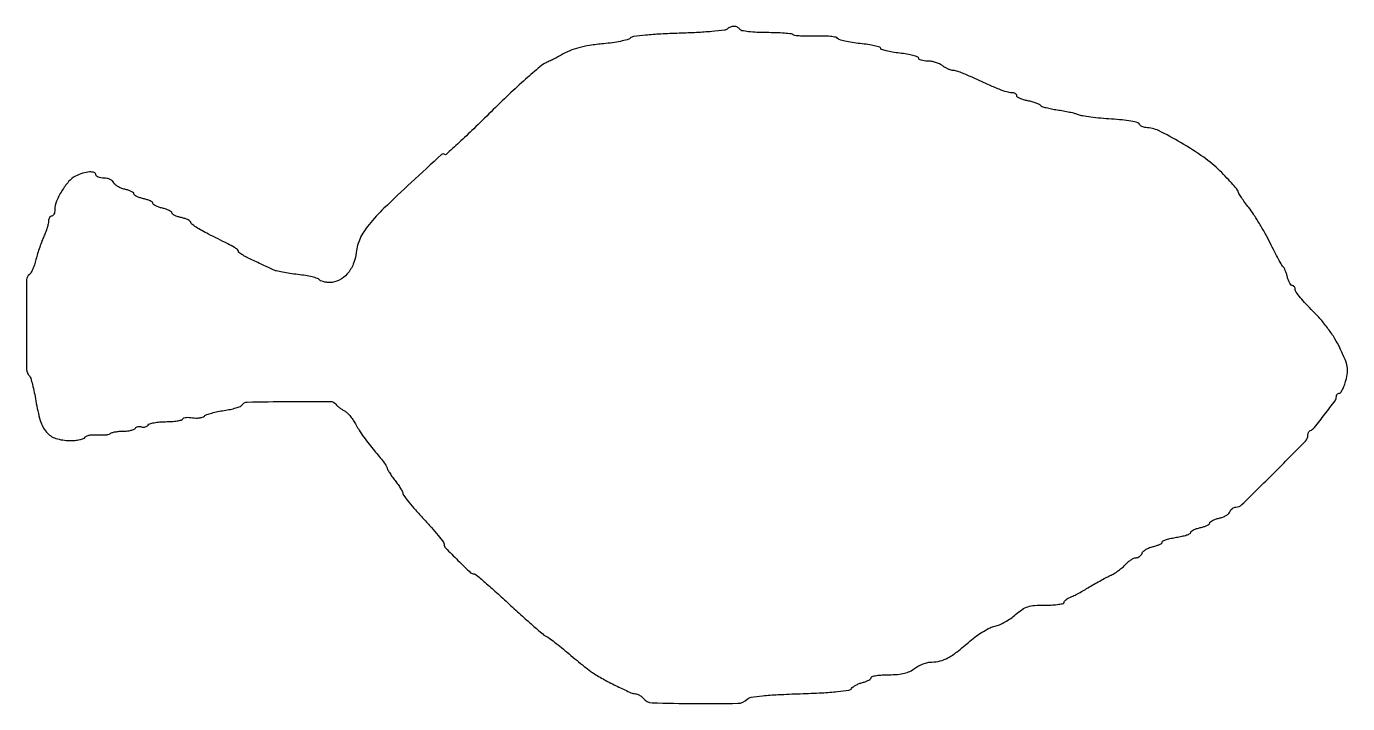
# Model space of a CAD drawing. Extents: x 0 to 418, y 0 to 214.
import ezdxf

# ---------------------------------------------------------------- set-up
doc = ezdxf.new("R2010")
doc.units = 0

msp = doc.modelspace()

# ---------------------------------------------------------------- linework, layer by layer
msp.add_lwpolyline([(221.45, 213.107424, -0.164072), (220.640898, 212.737335, -0.004237), (216.614822, 212.352586, -0.008548), (211.825193, 212.018189, -0.005683), (206.323862, 211.791169, 0.00625), (200.468688, 211.542893, 0.011263), (195.679321, 211.171443, 0.008359), (191.916147, 210.730482, 0.140759), (190.78046, 210.232761, -0.106655), (189.864269, 209.755528, -0.014838), (187.771329, 209.247699, -0.016423), (185.220388, 208.795294, -0.013262), (182.456598, 208.472808, 0.014086), (178.009769, 207.946511, 0.029018), (174.580072, 207.236998, 0.035014), (171.705136, 206.245784, 0.035131), (169, 204.864006, -0.014413), (168.207517, 204.416908, -0.004389), (166.982821, 203.785441, -0.004391), (165.597741, 203.101792, -0.00478), (164.23939, 202.462043, 0.068837), (162.304666, 201.227246, 0.005674), (157.786074, 197.28917, 0.00751), (152.498826, 192.43006, 0.005717), (146.849385, 186.955484, -0.003357), (141.395311, 181.620086, -0.005593), (136.722468, 177.209795, -0.001255), (132.618707, 173.441533, -0.401064), (132.216052, 173.450615, 0.401342), (131.233585, 173.472305, 0.001371), (121.655823, 164.656558, 0.006305), (113.011097, 156.450929, 0.028099), (108.281968, 151.299226, 0.025791), (106.639393, 149.069435, 0.038336), (105.463146, 146.950179, 0.041353), (104.686632, 144.805632, 0.038144), (104.247533, 142.503752, -0.068632), (103.29887, 138.777454, -0.083451), (101.409661, 135.715734, -0.094218), (98.840826, 133.707422, -0.119479), (95.922653, 133, -0.02972), (94.808149, 133.066305, -0.035809), (93.778207, 133.264846, -0.038664), (92.960044, 133.553627, -0.151294), (92.560812, 133.901605, 0.18381), (92.053734, 134.290024, 0.013708), (90.342624, 134.750136, 0.017557), (88.21213, 135.18236, 0.012376), (85.792017, 135.524139, -0.008397), (83.300911, 135.855747, -0.009857), (80.952654, 136.256053, -0.0089), (78.987363, 136.667467, -0.058403), (78.040223, 137.003394, 0.00405), (77.161514, 137.427217, 0.000773), (75.557128, 138.182066, 0.000825), (73.681486, 139.057229, 0.000758), (71.75, 139.951013, -0.011247), (69.929697, 140.840168, -0.017124), (68.395313, 141.700688, -0.011868), (67.193404, 142.46954, -0.249482), (67, 142.833025, 0.223803), (66.726386, 143.41369, 0.041643), (65.731628, 144.104303, 0.014213), (63.654184, 145.22629, 0.000936), (57.56723, 148.279295, -0.011976), (55.433911, 149.408914, -0.017993), (53.635374, 150.503977, -0.013106), (52.237925, 151.47882, -0.238229), (52, 151.94984, 0.234063), (51.808481, 152.336544, 0.043569), (51.11875, 152.77284, 0.038565), (50.149067, 153.182634, 0.026643), (49, 153.5, -0.025133), (47.85084, 153.813664, -0.036749), (46.88125, 154.212426, -0.04072), (46.187362, 154.633134, -0.240576), (46, 155, 0.240576), (45.812638, 155.366866, 0.04072), (45.11875, 155.787574, 0.036749), (44.14916, 156.186336, 0.025133), (43, 156.5, -0.025133), (41.85084, 156.813664, -0.036749), (40.88125, 157.212426, -0.04072), (40.187362, 157.633134, -0.240576), (40, 158, 0.240576), (39.812638, 158.366866, 0.04072), (39.11875, 158.787574, 0.036749), (38.14916, 159.186336, 0.025133), (37, 159.5, -0.025133), (35.85084, 159.813664, -0.036749), (34.88125, 160.212426, -0.04072), (34.187362, 160.633134, -0.240576), (34, 161, 0.237425), (33.81586, 161.365925, 0.042102), (33.14329, 161.782185, 0.037627), (32.200656, 162.174994, 0.025858), (31.08354, 162.481652, -0.039397), (29.926825, 162.833084, -0.04161), (28.861594, 163.356723, -0.045377), (28.030756, 163.963452, -0.121328), (27.614925, 164.561107, 0.129428), (27.218361, 165.112111, 0.063318), (26.481371, 165.577325, 0.056445), (25.540577, 165.893101, 0.052815), (24.531385, 166, -0.037645), (23.561983, 166.073089, -0.056489), (22.743594, 166.29375, -0.074175), (22.184642, 166.616987, -0.228458), (22, 167, 0.323794), (21.453168, 167.755884, 0.094993), (19.947019, 167.950982, 0.062197), (17.820453, 167.553385, 0.042404), (15.54637, 166.608435, 0.093464), (13.361999, 164.895685, 0.041624), (11.180362, 161.942425, 0.041615), (9.524172, 158.680886, 0.096973), (9, 156.003624, -0.047938), (8.926312, 155.236815, -0.067934), (8.70625, 154.588565, -0.088111), (8.381888, 154.151721, -0.191371), (8, 154, 0.157252), (7.618598, 153.877006, 0.0973), (7.29375, 153.530332, 0.07931), (7.074449, 153.012543, 0.060659), (7, 152.401129, -0.057009), (6.905838, 151.577962, -0.016708), (6.5766, 150.346282, -0.016548), (6.110364, 148.974863, -0.017051), (5.558638, 147.651129, 0.016465), (4.928619, 146.144526, 0.008087), (4.221718, 144.189609, 0.008014), (3.55219, 142.133287, 0.011551), (3.031463, 140.292222, -0.016804), (2.544477, 138.637035, -0.021185), (1.97884, 137.143865, -0.019856), (1.41329, 135.955485, -0.134129), (0.972825, 135.483205, 0.257326), (0.089264, 133.916503, 0.002219), (0.013095, 119.649598, 0.002642), (0.074975, 105.528854, 0.195575), (0.943966, 103.45, -0.121753), (1.368323, 102.741903, -0.010923), (1.936407, 100.734169, -0.013704), (2.503291, 98.274177, -0.010276), (2.996918, 95.53866, 0.031815), (4.396367, 89.326783, 0.105951), (6.377144, 85.668965, 0.140542), (9.326459, 83.719257, 0.074456), (13.690983, 83.031803, 0.023766), (15.344006, 83.097852, 0.030752), (16.844742, 83.323043, 0.031706), (18.029416, 83.655785, 0.17166), (18.541975, 84.067917, -0.165244), (19.018215, 84.460729, -0.042502), (19.990809, 84.737468, -0.038571), (21.218281, 84.879445, -0.031008), (22.547355, 84.847613, 0.021418), (23.880973, 84.790082, 0.026546), (25.121612, 84.855647, 0.026529), (26.131632, 85.017529, 0.144347), (26.61303, 85.279696, -0.128315), (27.090002, 85.559267, -0.024136), (28.083575, 85.788411, -0.02439), (29.301262, 85.947152, -0.020218), (30.60765, 86, 0.027051), (31.904516, 86.070214, 0.033603), (33.093754, 86.280921, 0.035712), (34.035138, 86.586559, 0.159301), (34.473008, 86.956326, -0.119091), (34.802061, 87.281948, -0.081683), (35.291936, 87.47766, -0.074475), (35.864172, 87.516866, -0.071657), (36.430874, 87.388152, 0.079972), (37.002791, 87.268163, 0.077466), (37.590118, 87.3315, 0.081854), (38.102326, 87.563559, 0.107533), (38.457866, 87.931826, -0.181974), (38.996579, 88.347523, -0.026707), (40.358187, 88.686224, -0.027266), (42.082173, 88.921937, -0.020344), (44, 89, 0.016521), (45.908998, 89.063095, 0.02311), (47.605089, 89.254355, 0.020666), (48.951625, 89.527073, 0.196488), (49.417116, 89.865891, -0.175065), (49.795696, 90.166195, -0.050012), (50.538139, 90.335378, -0.043794), (51.474262, 90.369632, -0.034495), (52.481879, 90.248215, 0.043067), (53.541725, 90.138875, 0.039766), (54.633918, 90.207523, 0.042199), (55.598721, 90.429975, 0.094703), (56.255746, 90.788738, -0.087324), (57.036696, 91.230128, -0.016507), (58.60325, 91.727138, -0.017182), (60.494535, 92.189663, -0.015013), (62.5, 92.545209, 0.016317), (64.461612, 92.898258, 0.021548), (66.219428, 93.354211, 0.019618), (67.618878, 93.843137, 0.156923), (68.140605, 94.270807, -0.249673), (69.812089, 95.202731, -0.002885), (82.925568, 95.379811, -0.002952), (96.021992, 95.403762, -0.239959), (97.778977, 94.5, 0.05457), (98.191725, 94.042232, 0.019142), (98.875699, 93.478002, 0.018743), (99.681429, 92.910056, 0.020843), (100.5, 92.425112, -0.069186), (101.388812, 91.775289, -0.027217), (102.421555, 90.659845, -0.026307), (103.422501, 89.315181, -0.029733), (104.232953, 87.925112, 0.026618), (105.174812, 86.286299, 0.010463), (106.636858, 84.129734, 0.010322), (108.317937, 81.859306, 0.012686), (109.982953, 79.814409, -0.007073), (111.522112, 77.96683, -0.010337), (112.819992, 76.293705, -0.006138), (113.855642, 74.86373, -0.154855), (114, 74.4088, 0.130221), (114.115125, 73.974259, 0.010222), (114.734375, 72.937472, 0.013368), (115.542423, 71.719048, 0.009819), (116.5, 70.411113, -0.011642), (117.457433, 69.093324, -0.01528), (118.265625, 67.844782, -0.012769), (118.87401, 66.778229, -0.12384), (119, 66.27735, 0.168406), (119.191676, 65.724403, 0.004076), (120.909375, 63.580684, 0.008442), (123.00904, 61.090657, 0.005586), (125.5, 58.299382, -0.005745), (127.990922, 55.506365, -0.008658), (130.090625, 53.010897, -0.004276), (131.804154, 50.864045, -0.167816), (132, 50.296961, 0.193964), (132.487877, 49.086631, 0.005816), (136.385057, 45.131143, 0.004998), (140.410707, 41.218242, 0.252847), (141.437367, 40.938647, -0.237957), (141.880637, 40.831205, -0.001581), (144.99057, 38.167926, -0.005732), (148.538256, 35.038676, -0.003575), (152.626875, 31.294702, 0.003214), (156.751701, 27.512095, 0.004778), (160.415648, 24.258393, 0.002192), (163.570112, 21.534819, 0.093671), (164.335422, 21.095571, -0.075295), (165.051193, 20.718781, -0.004963), (166.920405, 19.313119, -0.007099), (169.116908, 17.57683, -0.00524), (171.5, 15.595571, 0.004186), (173.943786, 13.555123, 0.004727), (176.325, 11.637908, 0.004331), (178.378372, 10.045093, 0.025675), (179.5, 9.278157, 0.013658), (183.167497, 7.172945, 0.010666), (187.257474, 5.082751, 0.006731), (191.068144, 3.299656, 0.106448), (192.459717, 3, -0.090681), (193.045578, 2.892867, -0.042942), (193.740275, 2.559375, -0.040672), (194.427939, 2.073934, -0.045551), (195, 1.5, 0.214824), (197.755305, 0.152491, 0.006008), (211.30824, -0.113541, 0.006365), (224.804831, -0.044463, 0.194686), (227.846071, 1.25, -0.15968), (229.029549, 1.851593, -0.012357), (232.605392, 2.31504, -0.013047), (237.594595, 2.705389, -0.004931), (244.584215, 3, 0.004869), (251.443759, 3.28828, 0.012736), (256.361141, 3.668705, 0.010001), (259.943903, 4.110461, 0.222457), (260.798161, 4.670716, -0.099037), (261.261534, 5.168141, -0.032692), (262.112854, 5.699544, -0.031078), (263.158212, 6.179643, -0.030633), (264.260017, 6.529124, 0.028761), (265.309317, 6.857636, 0.040512), (266.19513, 7.276712, 0.046356), (266.820897, 7.719234, 0.219064), (267, 8.108408, -0.344239), (267.273482, 8.458563, -0.021643), (268.64273, 8.738095, -0.024546), (270.448413, 8.935733, -0.014985), (272.592271, 9, 0.019665), (275.358764, 9.108847, 0.040629), (277.493675, 9.453074, 0.050397), (279.222281, 10.068017, 0.056065), (280.727129, 11, -0.046215), (281.911209, 11.765913, -0.032102), (283.368453, 12.4125, -0.032482), (284.861366, 12.855541, -0.055944), (286.148428, 13, 0.064577), (288.754999, 13.338058, 0.061117), (291.241703, 14.331368, 0.041326), (294.137008, 16.247864, 0.012481), (298.200282, 19.617058, -0.022574), (300.239153, 21.239351, -0.021111), (302.460958, 22.710123, -0.021627), (304.543455, 23.845856, -0.06475), (306.076206, 24.365241, 0.052661), (307.528579, 24.818686, 0.024249), (309.309163, 25.692757, 0.023698), (311.110445, 26.802615, 0.030243), (312.650712, 27.998183, -0.030637), (314.741179, 29.618187, -0.072231), (316.509916, 30.48091, -0.060692), (318.634052, 30.885817, -0.016783), (322.034796, 31, 0.013913), (324.321694, 31.063648, 0.022846), (326.247721, 31.25949, 0.019044), (327.72232, 31.535602, 0.350255), (328, 31.883369, -0.157407), (328.12412, 32.267866, -0.057519), (328.514063, 32.695426, -0.049881), (329.080371, 33.096982, -0.041574), (329.75, 33.407345, 0.028235), (330.677707, 33.807653, 0.00685), (332.160937, 34.575168, 0.007004), (333.840233, 35.504001, 0.006916), (335.5, 36.483336, -0.006492), (337.250861, 37.518424, -0.004851), (339.20625, 38.615346, -0.004905), (341.068824, 39.612934, -0.011141), (342.5, 40.321343, 0.02809), (343.787786, 41.014051, 0.018893), (345.17834, 41.939989, 0.01906), (346.460059, 42.941639, 0.035391), (347.404988, 43.861984, -0.032539), (348.235511, 44.680171, -0.03386), (349.154702, 45.371958, -0.035989), (350.027007, 45.854775, -0.108821), (350.686372, 46, 0.093813), (351.253818, 46.107413, 0.06681), (351.820648, 46.422675, 0.064812), (352.300959, 46.888831, 0.076273), (352.614925, 47.438893, -0.121328), (353.030756, 48.036548, -0.045377), (353.861594, 48.643277, -0.04161), (354.926825, 49.166916, -0.039397), (356.08354, 49.518348, 0.024804), (357.200719, 49.822492, 0.036346), (358.14329, 50.207802, 0.040083), (358.818799, 50.613494, 0.242024), (359, 50.965911, -0.298086), (359.229441, 51.316573, -0.023476), (360.321875, 51.734083, -0.025857), (361.77534, 52.130725, -0.016465), (363.5, 52.447729, 0.017537), (365.224579, 52.76854, 0.027397), (366.678125, 53.17673, 0.025885), (367.762044, 53.610053, 0.29263), (368, 53.981818, -0.238194), (368.18892, 54.355886, -0.041766), (368.88125, 54.782233, -0.037413), (369.850874, 55.184995, -0.02568), (371, 55.5, 0.025133), (372.14916, 55.813664, 0.036749), (373.11875, 56.212426, 0.04072), (373.812638, 56.633134, 0.240576), (374, 57, -0.237425), (374.18414, 57.365925, -0.042102), (374.85671, 57.782185, -0.037627), (375.799344, 58.174994, -0.025858), (376.91646, 58.481652, 0.039397), (378.073175, 58.833084, 0.04161), (379.138406, 59.356723, 0.045377), (379.969244, 59.963452, 0.121328), (380.385075, 60.561107, -0.072205), (380.693178, 61.111188, -0.063882), (381.156451, 61.577325, -0.066859), (381.698032, 61.892736, -0.098782), (382.235669, 62, 0.196223), (384.123375, 62.770487, 0.002141), (394.218113, 72.743364, 0.002134), (404.229191, 82.804196, 0.197159), (405, 84.682996, -0.059855), (405.05583, 85.147707, -0.057289), (405.220312, 85.593339, -0.061926), (405.462954, 85.954374, -0.109723), (405.75, 86.166667, 0.118257), (407.103316, 87.203268, 0.006809), (410.366924, 91.338659, 0.005625), (413.574966, 95.618315, 0.159327), (414, 96.918297, -0.08764), (414.072955, 97.331318, -0.094516), (414.282428, 97.68225, -0.100101), (414.594679, 97.916998, -0.111739), (414.961456, 98, 0.249215), (415.398262, 98.232135, 0.031176), (415.960485, 99.188393, 0.030769), (416.525033, 100.495679, 0.020779), (417.012277, 102.045594, 0.034438), (417.499611, 104.523608, 0.076692), (417.446415, 106.440214, 0.055043), (416.79457, 108.618177, 0.011202), (415.138274, 112.295594, 0.027544), (413.549472, 115.199317, 0.019154), (411.456671, 118.297848, 0.018775), (409.069183, 121.312097, 0.022246), (406.587452, 123.96584, -0.010918), (404.447043, 126.153137, -0.015322), (402.641314, 128.203311, -0.011543), (401.251548, 129.963422, -0.162733), (401, 130.71584, 0.067673), (400.933259, 131.206696, 0.084352), (400.738095, 131.622778, 0.099658), (400.448408, 131.901018, 0.142601), (400.108408, 132, -0.219064), (399.719234, 132.179103, -0.046356), (399.276712, 132.80487, -0.040512), (398.857636, 133.690683, -0.028761), (398.529124, 134.739983, 0.017081), (398.216647, 135.826392, 0.020423), (397.846419, 136.824914, 0.019621), (397.471877, 137.630629, 0.112038), (397.170716, 137.989983, -0.101906), (396.787735, 138.428801, -0.00359), (395.688611, 140.406433, -0.006528), (394.431108, 142.780945, -0.004507), (393.067107, 145.5, 0.0124), (391.510104, 148.485276, 0.009524), (389.668226, 151.668187, 0.009648), (387.830383, 154.580553, 0.022488), (386.317107, 156.668297, -0.009363), (385.046464, 158.327849, -0.01296), (383.9744, 159.865665, -0.009517), (383.1466, 161.17481, -0.137052), (383, 161.6996, 0.17615), (382.804511, 162.237274, 0.005826), (381.297169, 163.994162, 0.010458), (379.424456, 166.03828, 0.007016), (377.203128, 168.298992, 0.042025), (372.072497, 172.586824, 0.020677), (364.909938, 177.185924, 0.017613), (357.802897, 181.015473, 0.111414), (353.833333, 181.97469, -0.059905), (353.169234, 182.064793, -0.06121), (352.550575, 182.309591, -0.067605), (352.067958, 182.664482, -0.120575), (351.806921, 183.079236, 0.260527), (351.30961, 183.532708, 0.013305), (349.092758, 183.988997, 0.018175), (346.285716, 184.384681, 0.01133), (342.973588, 184.65366, -0.00796), (339.582662, 184.906043, -0.009546), (336.401617, 185.255133, -0.008423), (333.741287, 185.644262, -0.060761), (332.5, 186.005856, 0.036541), (331.42128, 186.377496, 0.010423), (329.699034, 186.795107, 0.010436), (327.729622, 187.186486, 0.01089), (325.773308, 187.489209, -0.014698), (323.925542, 187.789559, -0.020104), (322.284605, 188.175044, -0.017321), (320.976731, 188.587618, -0.170887), (320.534354, 188.944415, 0.14413), (320.132169, 189.305014, 0.02263), (319.141198, 189.723283, 0.023563), (317.892925, 190.119048, 0.018618), (316.511045, 190.43195, -0.024701), (315.166025, 190.75375, -0.036642), (314.03137, 191.177579, -0.040695), (313.218409, 191.634539, -0.249324), (313, 192.045313, 0.164019), (312.877234, 192.409488, 0.095848), (312.530332, 192.719561, 0.077), (312.012653, 192.929087, 0.057787), (311.401129, 193, -0.07596), (309.888282, 193.231165, -0.01744), (307.443573, 194.09082, -0.012108), (303.896439, 195.578936, -0.003334), (298.390469, 198.091484, 0.011173), (296.715159, 198.824469, 0.012733), (295.079662, 199.448716, 0.01195), (293.670827, 199.908181, 0.067223), (292.890469, 200.031803, -0.07255), (292.222109, 200.144959, -0.027629), (291.338243, 200.485547, -0.026662), (290.404175, 200.967519, -0.029481), (289.55887, 201.531803, 0.055589), (288.612345, 202.09468, 0.031424), (287.362842, 202.568717, 0.030992), (286.026424, 202.892668, 0.043991), (284.80887, 203, -0.030437), (283.732769, 203.065567, -0.047273), (282.825106, 203.264908, -0.060149), (282.193959, 203.554989, -0.260628), (282, 203.901813, 0.319793), (281.724101, 204.289069, 0.018106), (280.2375, 204.743278, 0.02228), (278.299889, 205.167963, 0.013918), (276, 205.5, -0.012686), (273.700008, 205.826267, -0.020405), (271.7625, 206.233341, -0.015455), (270.259045, 206.663713, -0.326151), (270, 207.018593, 0.33353), (269.734256, 207.372657, 0.013468), (268.086541, 207.804199, 0.018929), (265.983195, 208.211685, 0.011706), (263.486098, 208.538392, -0.012501), (260.948105, 208.874551, -0.017751), (258.713669, 209.309335, -0.013905), (256.919679, 209.777919, -0.185568), (256.386714, 210.1833, 0.215327), (255.850533, 210.544672, 0.01671), (254.093054, 210.784189, 0.020469), (251.895398, 210.918634, 0.014102), (249.400675, 210.898589, -0.010036), (246.900071, 210.858159, -0.014382), (244.684431, 210.930561, -0.010161), (242.867393, 211.079437, -0.172513), (242.333392, 211.333275, 0.171069), (241.779873, 211.598297, 0.007215), (239.578812, 211.804149, 0.011714), (236.919546, 211.95161, 0.007992), (233.89235, 212, -0.012004), (230.868744, 212.0726, -0.017648), (228.220192, 212.29375, -0.013105), (226.084422, 212.605202, -0.214765), (225.5, 213, 0.139032), (224.742557, 213.692904, 0.109969), (223.661136, 213.963946, 0.100039), (222.479517, 213.757588, 0.095774)], format="xyb", close=True)

doc.saveas('drawing.dxf')
